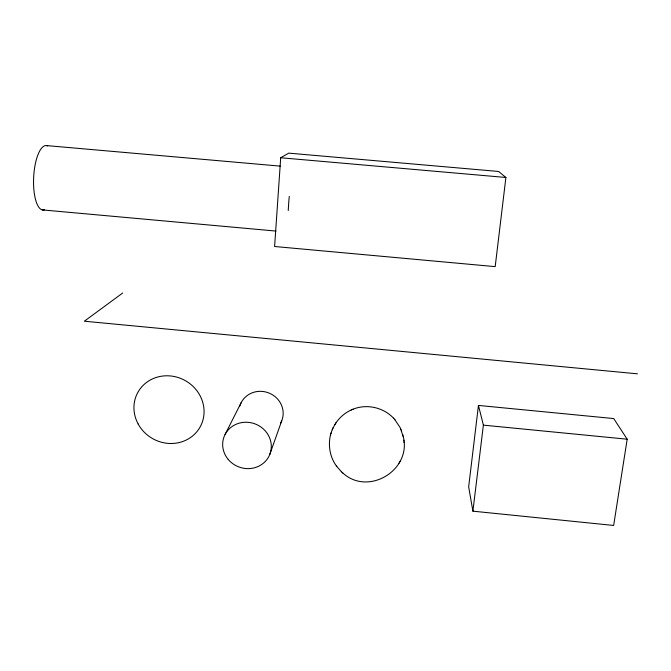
<?xml version="1.0" encoding="UTF-8"?>
<svg xmlns="http://www.w3.org/2000/svg" width="671" height="671" viewBox="0 0 671 671"><rect width="100%" height="100%" fill="white"/><g stroke="black" fill="none" stroke-linecap="round" stroke-linejoin="round"><path stroke-width="1.01" d="M280.704 157.752L274.607 246.5L495.19 266.63L505.9 177.471L498.612 171.466L288.748 153.139L280.704 157.752L505.9 177.471M478.44 405.427L468.66 486.894L472.896 511.168L613.646 525.452L627.184 439.203L613.722 418.561L478.44 405.427L483.38 425.137L472.896 511.168M332.481 429.188C327.171 441.216 328.874 455.953 336.741 466.479M330.451 435.269L330.618 434.665M330.904 433.6L331.071 433.005M269.734 454.569L281.719 420.834M332.95 428.157L335.156 424.097M332.237 429.742L333.185 427.62M342.554 472.77C368.22 496.775 412.204 469.868 403.145 436.158M225.07 434.481L241.216 402.55M399.044 463.183L399.32 462.671M399.849 461.673L400.134 461.145M335.794 423.116C339.643 417.32 345.179 412.657 351.545 409.847M334.846 424.575L336.096 422.646M122.659 293.042L84.336 321.208L637.45 373.831M352.862 409.293C366.685 403.539 383.72 407.414 393.793 418.461M351.252 409.973L353.131 409.176M46.5 145.582L280.193 166.123M42.29 209.897L275.957 231.067M483.38 425.137L627.184 439.203M336.448 466.085L341.573 471.889M341.271 471.621L342.839 473.021M394.665 419.425L400.067 427.435L403.288 436.754M393.508 418.142L394.967 419.761M400.805 429.012L401.015 429.532M401.459 430.623L401.677 431.151M402.743 434.473L402.877 435.051M403.825 440.193L403.883 440.813M403.967 441.921L404.017 442.55M288.245 210.535A32.577 3.095 -85.3 0 1 289.26 196.402M44.429 209.78A32.258 10.937 -87.1 0 1 33.667 177.052A32.258 10.937 -87.1 0 1 47.75 145.959M239.815 406.039A22.244 21.053 21.2 0 1 269.406 393.198A22.244 21.053 21.2 0 1 280.486 423.359M138.151 423.988A35.613 33.282 29.4 0 0 198.868 429.029A35.613 33.282 29.4 0 0 169.998 375.911A35.613 33.282 29.4 0 0 138.151 423.988M228.283 459.501A24.517 22.999 20.9 0 0 269.809 454.376A24.517 22.999 20.9 0 0 242.86 422.428A24.517 22.999 20.9 0 0 228.283 459.501"/></g></svg>
